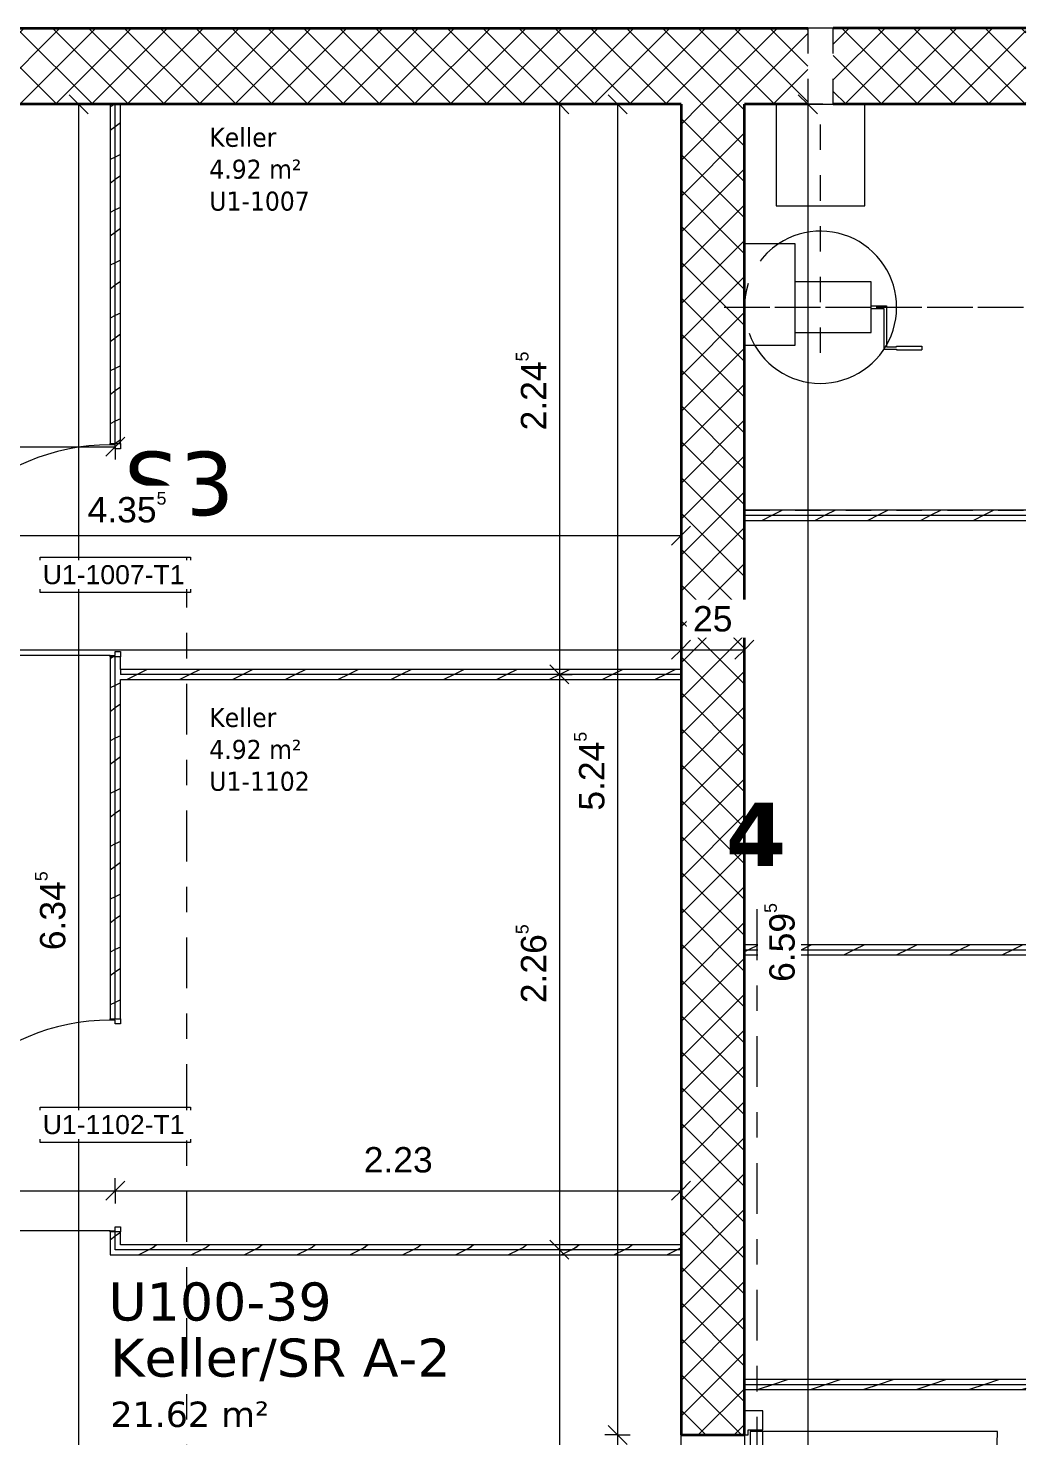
# Model space of a CAD drawing. Header units: metres. Extents: x -85.4 to -16.9, y -4 to 38.1.
# Drawn here: x -22.61 to -18.68, y 24.55 to 30.1 of the extents above; entities that cross this region are included whole.
import ezdxf

# ---------------------------------------------------------------- set-up
doc = ezdxf.new("R2010")
doc.units = ezdxf.units.M
for name, pattern in [('_Rasterlinie_', [0.375, 0.2, -0.05, 0.075, -0.05]), ('_Strichpunkt - Fein_', [0.2, 0.1, -0.05, 0, -0.05]), ('_Verdeckte Linien_', [0.15, 0.1, -0.05]), ('Strich Punkt fein', [0.2, 0.1, -0.05, 0, -0.05])]:
    doc.linetypes.add(name, pattern=pattern)
for name, color, linetype, lineweight in [('A-____-____-DIMS', 7, 'Continuous', 5), ('A-____-____-DIMS-50', 7, 'Continuous', 5), ('A-AREA-____-IDEN', 7, 'Continuous', 5), ('A-DETL-____-HDLN', 7, '_Verdeckte Linien_', 9), ('A-DETL-GENF-HDLN', 7, '_Verdeckte Linien_', 9), ('A-DETL-GENF-OTLN', 7, 'Continuous', 9), ('A-DOOR-____-IDEN', 7, 'Continuous', 5), ('A-DOOR-____-OTLN', 7, 'Continuous', 9), ('A-DOOR-FRAM-MCUT', 7, 'Continuous', 9), ('A-DOOR-OPNG-OTLN', 7, 'Continuous', 9), ('A-WALL-____-MCUT', 7, 'Continuous', 35), ('A-WALL-____-PATT', 7, 'Continuous', 35), ('A-WALL-FNSH-MCUT', 7, 'Continuous', 35), ('M-HVAC-DUCT-OTLN', 7, 'Continuous', 9), ('Q-SPCQ-____-HDLN', 7, '_Verdeckte Linien_', 9), ('Q-SPCQ-____-OTLN', 7, 'Continuous', 9), ('S-GRID-____-OTLN', 7, 'Continuous', 5)]:
    doc.layers.add(name, color=color, linetype=linetype, lineweight=lineweight)
doc.layers.add('S-GRID-____-IDEN', color=7, linetype='Continuous', lineweight=9, true_color=0x5555aa)
doc.styles.add('Arial_1', font='arial.ttf', dxfattribs={"height": 0.075})
doc.styles.add('Arial_2', font='arial.ttf', dxfattribs={"height": 0.1})
doc.styles.add('Verdana_1', font='verdana.ttf', dxfattribs={"height": 0.1})
doc.styles.add('Verdana_2', font='verdana.ttf', dxfattribs={"width": 0.9, "height": 0.075})
doc.styles.add('Verdana_3', font='verdana.ttf', dxfattribs={"height": 0.15})
doc.styles.add('Verdana_B', font='verdana.ttf', dxfattribs={"height": 0.25})
doc.dimstyles.new('Arial_2_00mm_fein', dxfattribs={"dimscale": 0.3048, "dimtxt": 0.102026, "dimasz": 0.246063, "dimexe": 0.164042, "dimexo": 0.0625, "dimgap": 0.123031, "dimtad": 1, "dimdec": 1, "dimlfac": 100, "dimrnd": 0.5, "dimdsep": 46, "dimtxsty": 'Arial_2', "dimblk1": 'OBLIQUE', "dimblk2": 'OBLIQUE', "dimsah": 1, "dimcen": 0.09, "dimazin": 0, "dimtfac": 1, "dimtdec": 4, "dimtix": 1, "dimtmove": 0, "dimatfit": 3, "dimfxl": 0.164042, "dimfxlon": 1, "dimtvp": 1, "dimtfill": 1, "dimtolj": 1, "dimtzin": 0, "dimarcsym": 2})
doc.dimstyles.new('Arial_2_00mm_fein_2', dxfattribs={"dimscale": 0.3048, "dimtxt": 0.102026, "dimasz": 0.246063, "dimexe": 0.164042, "dimexo": 0.0625, "dimgap": 0.123031, "dimtad": 1, "dimrnd": 0.005, "dimzin": 0, "dimdsep": 46, "dimtxsty": 'Arial_2', "dimblk1": 'OBLIQUE', "dimblk2": 'OBLIQUE', "dimsah": 1, "dimcen": 0.09, "dimazin": 0, "dimtfac": 1, "dimtdec": 4, "dimtix": 1, "dimtmove": 0, "dimatfit": 3, "dimfxl": 0.164042, "dimfxlon": 1, "dimtvp": 1, "dimtfill": 1, "dimtolj": 1, "dimtzin": 0, "dimarcsym": 2})
doc.dimstyles.new('SUB_Rohbau_fein', dxfattribs={"dimscale": 0.3048, "dimtxt": 0.102026, "dimasz": 0.246063, "dimexe": 0.164042, "dimexo": 0.0625, "dimgap": 0.123031, "dimtad": 1, "dimrnd": 0.005, "dimzin": 0, "dimdsep": 46, "dimtxsty": 'Arial_2', "dimblk1": 'OBLIQUE', "dimblk2": 'OBLIQUE', "dimsah": 1, "dimcen": 0.09, "dimazin": 0, "dimtfac": 1, "dimtdec": 4, "dimtix": 1, "dimtmove": 0, "dimatfit": 3, "dimfxl": 0.164042, "dimfxlon": 1, "dimtvp": 1, "dimtfill": 1, "dimtolj": 1, "dimtzin": 0, "dimarcsym": 2})
doc.dimstyles.new('SUB_Rohbau_fein_1', dxfattribs={"dimscale": 0.3048, "dimtxt": 0.102026, "dimasz": 0.246063, "dimexe": 0.164042, "dimexo": 0.0625, "dimgap": 0.123031, "dimtad": 1, "dimrnd": 0.005, "dimzin": 0, "dimdsep": 46, "dimtxsty": 'Arial_2', "dimblk1": 'OBLIQUE', "dimblk2": 'OBLIQUE', "dimsah": 1, "dimcen": 0.09, "dimazin": 0, "dimtfac": 1, "dimtdec": 4, "dimtix": 1, "dimtmove": 2, "dimatfit": 3, "dimfxl": 0.164042, "dimfxlon": 1, "dimtvp": 1, "dimtfill": 1, "dimtolj": 1, "dimtzin": 0, "dimarcsym": 2})
doc.dimstyles.new('SUB_Rohbau_fein_2', dxfattribs={"dimscale": 0.3048, "dimtxt": 0.102026, "dimasz": 0.246063, "dimexe": 0.164042, "dimexo": 0.0625, "dimgap": 0.123031, "dimtad": 1, "dimdec": 1, "dimlfac": 100, "dimrnd": 0.5, "dimdsep": 46, "dimtxsty": 'Arial_2', "dimblk1": 'OBLIQUE', "dimblk2": 'OBLIQUE', "dimsah": 1, "dimcen": 0.09, "dimazin": 0, "dimtfac": 1, "dimtdec": 4, "dimtix": 1, "dimtmove": 0, "dimatfit": 3, "dimfxl": 0.164042, "dimfxlon": 1, "dimtvp": 1, "dimtfill": 1, "dimtolj": 1, "dimtzin": 0, "dimarcsym": 2})
pattern_1 = [(45, (-1.5, -0.67223), (-0.07071068, 0.07071068), []), (135, (-1.5, -0.67223), (-0.07071068, -0.07071068), [])]
pattern_2 = [(216.87, (-1.417, -0.46398), (0.624749256, 0.416501116), [0.10412, -0.93712]), (206.565, (-1.292, -0.52646), (-0.20825414, -0.2082493), [0.23283, -0.23283]), (198.435, (-1.292, -0.63058), (-0.41650024, -0.20824584), [0.13171, -0.52684])]

# ---------------------------------------------------------------- blocks, each defined once
blk = doc.blocks.new('TU DF 1 - Rahmenstock - stumpf einschlagend - 800x1900 Kellerabteil-41621821--01_UG_OK_FFB_AF_lo')
at = {"layer": 'A-DOOR-FRAM-MCUT', "color": 253, "true_color": 0x999999}
for p, q in [((-0.42, 0.02), (-0.4, 0.02)), ((-0.42, -0.02), (-0.42, 0.02)), ((-0.4, 0.02), (-0.4, 0)), ((0.4, 0.02), (0.42, 0.02)), ((0.4, 0), (0.4, 0.02)), ((0.42, 0.02), (0.42, -0.02)), ((-0.415, -0.02), (-0.42, -0.02)), ((-0.415, 0), (-0.415, -0.02)), ((-0.4, 0), (-0.415, 0)), ((0.415, 0), (0.4, 0)), ((0.415, -0.02), (0.415, 0)), ((0.42, -0.02), (0.415, -0.02))]:
    blk.add_line(p, q, dxfattribs=at)
at = {"layer": 'A-DOOR-OPNG-OTLN', "color": 253, "true_color": 0x999999}
blk.add_line((0.415, -0.02), (0.415, -0.85), dxfattribs=at)
blk.add_arc((0.415, -0.02), 0.83, 180, 270, dxfattribs=at)
blk = doc.blocks.new('StA_TU_HBR_1HDF - n_B_90x200-42359772--01_UG_OK_FFB_AF_lo')
at = {"layer": 'A-DOOR-____-OTLN'}
for p, q in [((0.463, 0.197), (-0.463, 0.197)), ((-0.463, 0.197), (-0.463, 0.147)), ((0.463, 0.147), (0.463, 0.197)), ((-0.463, 0.147), (0.463, 0.147))]:
    blk.add_line(p, q, dxfattribs=at)
at = {"layer": 'A-DOOR-____-OTLN', "linetype": 'Strich Punkt fein'}
for p, q in [((-0.45, 0.125), (0.45, 0.125)), ((0.45, -0.125), (-0.45, -0.125))]:
    blk.add_line(p, q, dxfattribs=at)
at = {"layer": 'A-DOOR-FRAM-MCUT'}
for p, q in [((-0.47, 0.197), (-0.545, 0.197)), ((-0.545, 0.197), (-0.545, 0.125)), ((-0.47, 0.14), (-0.47, 0.197)), ((0.545, 0.197), (0.47, 0.197)), ((0.47, 0.197), (0.47, 0.14)), ((0.545, 0.125), (0.545, 0.197)), ((-0.545, 0.125), (-0.45, 0.125)), ((-0.45, 0.14), (-0.47, 0.14)), ((-0.45, 0.125), (-0.45, 0.14)), ((0.47, 0.14), (0.45, 0.14)), ((0.45, 0.14), (0.45, 0.125)), ((0.45, 0.125), (0.545, 0.125))]:
    blk.add_line(p, q, dxfattribs=at)
at = {"layer": 'A-DOOR-OPNG-OTLN'}
blk.add_line((-0.463, 1.123), (-0.463, 0.197), dxfattribs=at)
blk.add_arc((-0.463, 0.197), 0.926, 360, 90, dxfattribs=at)
blk = doc.blocks.new('SO_Belüftung_Schutzraum - Typ 1-V26--01_UG_OK_FFB_AF_lo')
at = {"layer": 'A-DETL-GENF-HDLN'}
for p, q in [((-0.8, 0.08), (-0.8, -1.1094)), ((-0.95, 0), (-1.6, 0)), ((-1.6, 0), (-1.6, -1.1094)), ((0, 0), (-0.55, 0)), ((0, -1.1094), (0, 0)), ((-0.98, -0.3), (0, -0.3))]:
    blk.add_line(p, q, dxfattribs=at)
blk.add_arc((-0.8, -0.3), 0.3, 33.5573, 120, dxfattribs=at)
at = {"layer": 'A-DETL-GENF-OTLN'}
for p, q in [((-0.55, 0), (-0.95, 0)), ((-0.95, 0), (-0.95, -0.2)), ((-0.55, -0.2), (-0.55, 0)), ((-0.4, -0.125), (-0.4, -0.475)), ((0, -0.125), (-0.4, -0.125)), ((-0.95, -0.2), (-0.55, -0.2)), ((-0.9, -0.2), (-0.9, -0.5)), ((-0.7, -0.5), (-0.7, -0.2)), ((-0.4, -0.475), (0, -0.475)), ((-0.9658, -0.55), (-0.9658, -0.6)), ((-0.805, -0.55), (-0.9658, -0.55)), ((-0.9, -0.5), (-0.7, -0.5)), ((-0.805, -0.5), (-0.805, -0.55)), ((-0.795, -0.5), (-0.795, -0.56)), ((-0.9683, -0.6), (-0.9683, -0.7)), ((-0.9658, -0.6), (-0.9683, -0.6)), ((-0.9558, -0.56), (-0.9558, -0.6)), ((-0.795, -0.56), (-0.9558, -0.56)), ((-0.9558, -0.6), (-0.9533, -0.6)), ((-0.9533, -0.6), (-0.9533, -0.7)), ((-0.9533, -0.7), (-0.9683, -0.7))]:
    blk.add_line(p, q, dxfattribs=at)
blk.add_arc((-0.8, -0.3), 0.3, 120, 33.5573, dxfattribs=at)
at = {"layer": 'Q-SPCQ-____-HDLN'}
blk.add_line((-0.8, 0), (-0.8, -1.1094), dxfattribs=at)
blk = doc.blocks.new('DIMBLOCK50--01_UG_OK_FFB_AF_lo')
at = {"layer": 'A-____-____-DIMS-50'}
for p, q in [((-24.393, 28.1016), (-24.393, 28.1516)), ((-20.038, 28.1016), (-20.038, 28.1516)), ((-24.393, 28.1016), (-24.4305, 28.0641)), ((-24.393, 28.1016), (-24.3555, 28.1391)), ((-24.393, 28.1016), (-20.038, 28.1016)), ((-24.393, 28.1016), (-24.393, 28.0516)), ((-20.038, 28.1016), (-20.0755, 28.0641)), ((-20.038, 28.1016), (-20.0005, 28.1391)), ((-20.038, 28.1016), (-20.038, 28.0516))]:
    blk.add_line(p, q, dxfattribs=at)
at = {"layer": 'A-____-____-DIMS-50', "color": 0, "insert": (-22.3772, 28.2736), "char_height": 0.1, "width": 0.388091, "attachment_point": 1, "line_spacing_factor": 0.941778, "style": 'Arial_2', "bg_fill": 3, "box_fill_scale": 1.25, "bg_fill_color": 256, "bg_fill_true_color": 13158600, "bg_fill_transparency": 0}
blk.add_mtext('4.35\\A2\\H0.5x;\\S5^  ;\\H2x;', dxfattribs=at)
blk = doc.blocks.new('_Oblique')
at = {"color": 0, "linetype": 'ByBlock', "lineweight": -2}
blk.add_line((-0.5, -0.5), (0.5, 0.5), dxfattribs=at)
blk = doc.blocks.new('DIMBLOCK67--01_UG_OK_FFB_AF_lo')
at = {"layer": 'A-____-____-DIMS-50'}
for p, q in [((-25.493, 27.6516), (-25.5305, 27.6141)), ((-25.493, 27.6516), (-25.493, 27.7016)), ((-25.493, 27.6516), (-25.4555, 27.6891)), ((-25.493, 27.6516), (-20.038, 27.6516)), ((-25.493, 27.6516), (-25.493, 27.6016)), ((-20.038, 27.6516), (-20.0755, 27.6141)), ((-20.038, 27.6516), (-20.038, 27.7016)), ((-20.038, 27.6516), (-20.0005, 27.6891)), ((-20.038, 27.6516), (-20.038, 27.6016))]:
    blk.add_line(p, q, dxfattribs=at)
at = {"layer": 'A-____-____-DIMS-50', "color": 0, "insert": (-23.2967, 27.8236), "char_height": 0.1, "width": 0.388091, "attachment_point": 1, "line_spacing_factor": 0.941778, "style": 'Arial_2', "bg_fill": 3, "box_fill_scale": 1.25, "bg_fill_color": 256, "bg_fill_true_color": 13158600, "bg_fill_transparency": 0}
blk.add_mtext('5.45\\A2\\H0.5x;\\S5^  ;\\H2x;', dxfattribs=at)
blk = doc.blocks.new('DIMBLOCK68--01_UG_OK_FFB_AF_lo')
at = {"layer": 'A-____-____-DIMS-50'}
for p, q in [((-20.038, 27.6516), (-20.0755, 27.6141)), ((-20.038, 27.6516), (-20.038, 27.7016)), ((-20.038, 27.6516), (-20.0005, 27.6891)), ((-20.038, 27.6516), (-19.788, 27.6516)), ((-20.038, 27.6516), (-20.038, 27.6016)), ((-19.788, 27.6516), (-19.8255, 27.6141)), ((-19.788, 27.6516), (-19.788, 27.7016)), ((-19.788, 27.6516), (-19.7505, 27.6891)), ((-19.788, 27.6516), (-19.788, 27.6016))]:
    blk.add_line(p, q, dxfattribs=at)
at = {"layer": 'A-____-____-DIMS-50', "color": 0, "insert": (-19.9906, 27.8236), "char_height": 0.1, "width": 0.186088, "attachment_point": 1, "line_spacing_factor": 0.941778, "style": 'Arial_2', "bg_fill": 3, "box_fill_scale": 1.25, "bg_fill_color": 256, "bg_fill_true_color": 13158600, "bg_fill_transparency": 0}
blk.add_mtext('25', dxfattribs=at)
blk = doc.blocks.new('DIMBLOCK73--01_UG_OK_FFB_AF_lo')
at = {"layer": 'A-____-____-DIMS-50'}
for p, q in [((-20.288, 29.8016), (-20.3255, 29.8391)), ((-20.288, 29.8016), (-20.338, 29.8016)), ((-20.288, 29.8016), (-20.288, 24.5566)), ((-20.288, 29.8016), (-20.2505, 29.7641)), ((-20.288, 29.8016), (-20.238, 29.8016)), ((-20.288, 24.5566), (-20.338, 24.5566)), ((-20.288, 24.5566), (-20.3255, 24.5941)), ((-20.288, 24.5566), (-20.2505, 24.5191)), ((-20.288, 24.5566), (-20.238, 24.5566))]:
    blk.add_line(p, q, dxfattribs=at)
at = {"layer": 'A-____-____-DIMS-50', "color": 0, "insert": (-20.46, 27.0174), "char_height": 0.1, "width": 0.388091, "attachment_point": 1, "rotation": 90, "line_spacing_factor": 0.941778, "style": 'Arial_2', "bg_fill": 3, "box_fill_scale": 1.25, "bg_fill_color": 256, "bg_fill_true_color": 13158600, "bg_fill_transparency": 0}
blk.add_mtext('5.24\\A2\\H0.5x;\\S5^  ;\\H2x;', dxfattribs=at)
blk = doc.blocks.new('DIMBLOCK74--01_UG_OK_FFB_AF_lo')
at = {"layer": 'A-____-____-DIMS-50'}
for p, q in [((-20.288, 24.5566), (-20.338, 24.5566)), ((-20.288, 24.5566), (-20.3255, 24.5941)), ((-20.288, 24.5566), (-20.288, 23.6566)), ((-20.288, 24.5566), (-20.2505, 24.5191)), ((-20.288, 24.5566), (-20.238, 24.5566)), ((-20.288, 23.6566), (-20.338, 23.6566)), ((-20.288, 23.6566), (-20.3255, 23.6941)), ((-20.288, 23.6566), (-20.2505, 23.6191)), ((-20.288, 23.6566), (-20.238, 23.6566))]:
    blk.add_line(p, q, dxfattribs=at)
at = {"layer": 'A-____-____-DIMS-50', "color": 0, "char_height": 0.1, "attachment_point": 1, "rotation": 90, "line_spacing_factor": 0.941778, "style": 'Arial_2', "bg_fill": 3, "box_fill_scale": 1.25, "bg_fill_color": 256, "bg_fill_true_color": 13158600, "bg_fill_transparency": 0}
for s, insert, width in [('2.00', (-20.2234, 23.9709), 0.325653), ('90', (-20.46, 24.029), 0.186088)]:
    blk.add_mtext(s, dxfattribs=dict(at, insert=insert, width=width))
blk = doc.blocks.new('DIMBLOCK77--01_UG_OK_FFB_AF_lo')
at = {"layer": 'A-____-____-DIMS-50'}
for p, q in [((-22.413, 29.8016), (-22.4505, 29.8391)), ((-22.413, 29.8016), (-22.463, 29.8016)), ((-22.413, 29.8016), (-22.413, 23.4566)), ((-22.413, 29.8016), (-22.3755, 29.7641)), ((-22.413, 29.8016), (-22.363, 29.8016)), ((-22.413, 23.4566), (-22.4505, 23.4941)), ((-22.413, 23.4566), (-22.463, 23.4566)), ((-22.413, 23.4566), (-22.3755, 23.4191)), ((-22.413, 23.4566), (-22.363, 23.4566))]:
    blk.add_line(p, q, dxfattribs=at)
at = {"layer": 'A-____-____-DIMS-50', "color": 0, "insert": (-22.585, 26.4674), "char_height": 0.1, "width": 0.388091, "attachment_point": 1, "rotation": 90, "line_spacing_factor": 0.941778, "style": 'Arial_2', "bg_fill": 3, "box_fill_scale": 1.25, "bg_fill_color": 256, "bg_fill_true_color": 13158600, "bg_fill_transparency": 0}
blk.add_mtext('6.34\\A2\\H0.5x;\\S5^  ;\\H2x;', dxfattribs=at)
blk = doc.blocks.new('DIMBLOCK96--01_UG_OK_FFB_AF_lo')
at = {"layer": 'A-____-____-DIMS-50'}
for p, q in [((-19.538, 29.8016), (-19.5755, 29.8391)), ((-19.538, 29.8016), (-19.588, 29.8016)), ((-19.538, 29.8016), (-19.538, 23.2066)), ((-19.538, 29.8016), (-19.5005, 29.7641)), ((-19.538, 29.8016), (-19.488, 29.8016)), ((-19.538, 23.2066), (-19.5755, 23.2441)), ((-19.538, 23.2066), (-19.588, 23.2066)), ((-19.538, 23.2066), (-19.5005, 23.1691)), ((-19.538, 23.2066), (-19.488, 23.2066))]:
    blk.add_line(p, q, dxfattribs=at)
at = {"layer": 'A-____-____-DIMS-50', "color": 0, "insert": (-19.71, 26.3424), "char_height": 0.1, "width": 0.388091, "attachment_point": 1, "rotation": 90, "line_spacing_factor": 0.941778, "style": 'Arial_2', "bg_fill": 3, "box_fill_scale": 1.25, "bg_fill_color": 256, "bg_fill_true_color": 13158600, "bg_fill_transparency": 0}
blk.add_mtext('6.59\\A2\\H0.5x;\\S5^  ;\\H2x;', dxfattribs=at)
blk = doc.blocks.new('DIMBLOCK434--01_UG_OK_FFB_AF_lo')
at = {"layer": 'A-____-____-DIMS-50'}
for p, q in [((-23.608, 25.5192), (-23.608, 25.5692)), ((-23.608, 25.5192), (-23.5705, 25.5567)), ((-22.268, 25.5192), (-22.268, 25.5692)), ((-22.268, 25.5192), (-22.2305, 25.5567)), ((-23.608, 25.5192), (-23.6455, 25.4817)), ((-23.608, 25.5192), (-22.268, 25.5192)), ((-23.608, 25.5192), (-23.608, 25.4692)), ((-22.268, 25.5192), (-22.3055, 25.4817)), ((-22.268, 25.5192), (-22.268, 25.4692))]:
    blk.add_line(p, q, dxfattribs=at)
at = {"layer": 'A-____-____-DIMS-50', "color": 0, "insert": (-23.2394, 25.6913), "char_height": 0.1, "width": 0.325653, "attachment_point": 1, "line_spacing_factor": 0.941778, "style": 'Arial_2', "bg_fill": 3, "box_fill_scale": 1.25, "bg_fill_color": 256, "bg_fill_true_color": 13158600, "bg_fill_transparency": 0}
blk.add_mtext('1.34', dxfattribs=at)
blk = doc.blocks.new('DIMBLOCK435--01_UG_OK_FFB_AF_lo')
at = {"layer": 'A-____-____-DIMS-50'}
for p, q in [((-22.268, 25.5192), (-22.268, 25.5692)), ((-22.268, 25.5192), (-22.2305, 25.5567)), ((-20.038, 25.5192), (-20.038, 25.5692)), ((-20.038, 25.5192), (-20.0005, 25.5567)), ((-22.268, 25.5192), (-22.3055, 25.4817)), ((-22.268, 25.5192), (-20.038, 25.5192)), ((-22.268, 25.5192), (-22.268, 25.4692)), ((-20.038, 25.5192), (-20.0755, 25.4817)), ((-20.038, 25.5192), (-20.038, 25.4692))]:
    blk.add_line(p, q, dxfattribs=at)
at = {"layer": 'A-____-____-DIMS-50', "color": 0, "insert": (-21.2887, 25.6913), "char_height": 0.1, "width": 0.325653, "attachment_point": 1, "line_spacing_factor": 0.941778, "style": 'Arial_2', "bg_fill": 3, "box_fill_scale": 1.25, "bg_fill_color": 256, "bg_fill_true_color": 13158600, "bg_fill_transparency": 0}
blk.add_mtext('2.23', dxfattribs=at)
blk = doc.blocks.new('DIMBLOCK436--01_UG_OK_FFB_AF_lo')
at = {"layer": 'A-____-____-DIMS-50'}
for p, q in [((-20.5172, 29.8016), (-20.5547, 29.8391)), ((-20.5172, 29.8016), (-20.5672, 29.8016)), ((-20.5172, 29.8016), (-20.5172, 27.5541)), ((-20.5172, 29.8016), (-20.4797, 29.7641)), ((-20.5172, 29.8016), (-20.4672, 29.8016)), ((-20.5172, 27.5541), (-20.5672, 27.5541)), ((-20.5172, 27.5541), (-20.5547, 27.5916)), ((-20.5172, 27.5541), (-20.4797, 27.5166)), ((-20.5172, 27.5541), (-20.4672, 27.5541))]:
    blk.add_line(p, q, dxfattribs=at)
at = {"layer": 'A-____-____-DIMS-50', "color": 0, "insert": (-20.6892, 28.5161), "char_height": 0.1, "width": 0.388091, "attachment_point": 1, "rotation": 90, "line_spacing_factor": 0.941778, "style": 'Arial_2', "bg_fill": 3, "box_fill_scale": 1.25, "bg_fill_color": 256, "bg_fill_true_color": 13158600, "bg_fill_transparency": 0}
blk.add_mtext('2.24\\A2\\H0.5x;\\S5^  ;\\H2x;', dxfattribs=at)
blk = doc.blocks.new('DIMBLOCK437--01_UG_OK_FFB_AF_lo')
at = {"layer": 'A-____-____-DIMS-50'}
for p, q in [((-20.5172, 27.5541), (-20.5672, 27.5541)), ((-20.5172, 27.5541), (-20.5547, 27.5916)), ((-20.5172, 27.5541), (-20.5172, 25.2866)), ((-20.5172, 27.5541), (-20.4797, 27.5166)), ((-20.5172, 27.5541), (-20.4672, 27.5541)), ((-20.5172, 25.2866), (-20.5547, 25.3241)), ((-20.5172, 25.2866), (-20.5672, 25.2866)), ((-20.5172, 25.2866), (-20.4797, 25.2491)), ((-20.5172, 25.2866), (-20.4672, 25.2866))]:
    blk.add_line(p, q, dxfattribs=at)
at = {"layer": 'A-____-____-DIMS-50', "color": 0, "insert": (-20.6892, 26.2586), "char_height": 0.1, "width": 0.388091, "attachment_point": 1, "rotation": 90, "line_spacing_factor": 0.941778, "style": 'Arial_2', "bg_fill": 3, "box_fill_scale": 1.25, "bg_fill_color": 256, "bg_fill_true_color": 13158600, "bg_fill_transparency": 0}
blk.add_mtext('2.26\\A2\\H0.5x;\\S5^  ;\\H2x;', dxfattribs=at)
blk = doc.blocks.new('DIMBLOCK438--01_UG_OK_FFB_AF_lo')
at = {"layer": 'A-____-____-DIMS-50'}
for p, q in [((-20.5172, 25.2866), (-20.5547, 25.3241)), ((-20.5172, 25.2866), (-20.5672, 25.2866)), ((-20.5172, 25.2866), (-20.5172, 23.4566)), ((-20.5172, 25.2866), (-20.4797, 25.2491)), ((-20.5172, 25.2866), (-20.4672, 25.2866)), ((-20.5172, 23.4566), (-20.5547, 23.4941)), ((-20.5172, 23.4566), (-20.5672, 23.4566)), ((-20.5172, 23.4566), (-20.4797, 23.4191)), ((-20.5172, 23.4566), (-20.4672, 23.4566))]:
    blk.add_line(p, q, dxfattribs=at)
at = {"layer": 'A-____-____-DIMS-50', "color": 0, "insert": (-20.6892, 24.2359), "char_height": 0.1, "width": 0.325653, "attachment_point": 1, "rotation": 90, "line_spacing_factor": 0.941778, "style": 'Arial_2', "bg_fill": 3, "box_fill_scale": 1.25, "bg_fill_color": 256, "bg_fill_true_color": 13158600, "bg_fill_transparency": 0}
blk.add_mtext('1.83', dxfattribs=at)
blk = doc.blocks.new('DIMBLOCK459--01_UG_OK_FFB_AF_lo')
at = {"layer": 'A-____-____-DIMS-50'}
for p, q in [((-24.393, 28.4516), (-24.393, 28.5016)), ((-24.393, 28.4516), (-24.3555, 28.4891)), ((-22.268, 28.4516), (-22.268, 28.5016)), ((-22.268, 28.4516), (-22.2305, 28.4891)), ((-24.393, 28.4516), (-24.4305, 28.4141)), ((-24.393, 28.4516), (-22.268, 28.4516)), ((-24.393, 28.4516), (-24.393, 28.4016)), ((-22.268, 28.4516), (-22.3055, 28.4141)), ((-22.268, 28.4516), (-22.268, 28.4016))]:
    blk.add_line(p, q, dxfattribs=at)
at = {"layer": 'A-____-____-DIMS-50', "color": 0, "insert": (-23.4922, 28.6236), "char_height": 0.1, "width": 0.388091, "attachment_point": 1, "line_spacing_factor": 0.941778, "style": 'Arial_2', "bg_fill": 3, "box_fill_scale": 1.25, "bg_fill_color": 256, "bg_fill_true_color": 13158600, "bg_fill_transparency": 0}
blk.add_mtext('2.12\\A2\\H0.5x;\\S5^  ;\\H2x;', dxfattribs=at)

msp = doc.modelspace()

# ---------------------------------------------------------------- hatches: boundary and pattern name
at = {"layer": 'A-WALL-____-PATT', "lineweight": 9}
h = msp.add_hatch(dxfattribs=at)
h.set_pattern_fill('FP_1', color=256, style=0, pattern_type=2)
h.set_pattern_definition(pattern_1)
h.paths.add_polyline_path([(-26.843, 29.8016), (-19.538, 29.8016), (-19.538, 30.1016), (-62.1928, 30.1016), (-62.1928, 29.8016), (-26.9972, 29.8016)])
h.paths.add_polyline_path([(-69.1099, 29.8016), (-64.3928, 29.8016), (-64.3928, 30.1016), (-70.0159, 30.1016), (-70.0159, 29.8016), (-69.6298, 29.8016)])
h.paths.add_polyline_path([(-18.6786, 29.8016), (-18.6786, 30.1016), (-19.438, 30.1016), (-19.438, 29.8016)])
at = {"layer": 'A-WALL-____-PATT', "lineweight": 9, "true_color": 0xc3b7ad}
h = msp.add_hatch(dxfattribs=at)
h.set_pattern_fill('FP_4', color=9, style=0, pattern_type=2)
h.set_pattern_definition(pattern_2)
h.paths.add_polyline_path([(-22.268, 25.2666), (-22.268, 25.3566), (-22.288, 25.3566), (-22.288, 25.2666)])
h.paths.add_polyline_path([(-22.268, 26.1966), (-22.268, 27.6241), (-22.288, 27.6241), (-22.288, 26.1966)])
h.paths.add_polyline_path([(-22.288, 28.4641), (-22.268, 28.4641), (-22.268, 29.8016), (-22.288, 29.8016)])
h = msp.add_hatch(dxfattribs=at)
h.set_pattern_fill('FP_4', color=9, style=0, pattern_type=2)
h.set_pattern_definition(pattern_2)
h.paths.add_polyline_path([(-22.268, 25.2866), (-22.248, 25.2866), (-22.248, 25.3566), (-22.268, 25.3566)])
h.paths.add_polyline_path([(-22.248, 26.1966), (-22.248, 27.6241), (-22.268, 27.6241), (-22.268, 26.1966)])
h.paths.add_polyline_path([(-22.268, 28.4641), (-22.248, 28.4641), (-22.248, 29.8016), (-22.268, 29.8016)])
at = {"layer": 'A-WALL-____-PATT', "lineweight": 9}
h = msp.add_hatch(dxfattribs=at)
h.set_pattern_fill('FP_1', color=256, style=0, pattern_type=2)
h.set_pattern_definition(pattern_1)
h.paths.add_polyline_path([(-19.788, 23.2066), (-19.788, 23.6566), (-20.038, 23.6566), (-20.038, 23.2066)])
h.paths.add_polyline_path([(-19.788, 24.5566), (-19.788, 29.8016), (-20.038, 29.8016), (-20.038, 24.5566)])
at = {"layer": 'A-WALL-____-PATT', "lineweight": 9, "true_color": 0xc3b7ad}
h = msp.add_hatch(dxfattribs=at)
h.set_pattern_fill('FP_4', color=9, style=0, pattern_type=2)
h.set_pattern_definition(pattern_2)
h.paths.add_polyline_path([(-19.788, 28.1816), (-18.6786, 28.1816), (-18.6786, 28.2016), (-19.788, 28.2016)])
h = msp.add_hatch(dxfattribs=at)
h.set_pattern_fill('FP_4', color=9, style=0, pattern_type=2)
h.set_pattern_definition(pattern_2)
h.paths.add_polyline_path([(-19.788, 28.1616), (-18.6786, 28.1616), (-18.6786, 28.1816), (-19.788, 28.1816)])
h = msp.add_hatch(dxfattribs=at)
h.set_pattern_fill('FP_4', color=9, style=0, pattern_type=2)
h.set_pattern_definition(pattern_2)
h.paths.add_polyline_path([(-20.038, 27.5541), (-20.038, 27.5741), (-22.248, 27.5741), (-22.248, 27.5541)])
h = msp.add_hatch(dxfattribs=at)
h.set_pattern_fill('FP_4', color=9, style=0, pattern_type=2)
h.set_pattern_definition(pattern_2)
h.paths.add_polyline_path([(-20.038, 27.5341), (-20.038, 27.5541), (-22.248, 27.5541), (-22.248, 27.5341)])
h = msp.add_hatch(dxfattribs=at)
h.set_pattern_fill('FP_4', color=9, style=0, pattern_type=2)
h.set_pattern_definition(pattern_2)
h.paths.add_polyline_path([(-19.788, 26.4685), (-18.6786, 26.4685), (-18.6786, 26.4885), (-19.788, 26.4885)])
h = msp.add_hatch(dxfattribs=at)
h.set_pattern_fill('FP_4', color=9, style=0, pattern_type=2)
h.set_pattern_definition(pattern_2)
h.paths.add_polyline_path([(-19.788, 26.4485), (-18.6786, 26.4485), (-18.6786, 26.4685), (-19.788, 26.4685)])
h = msp.add_hatch(dxfattribs=at)
h.set_pattern_fill('FP_4', color=9, style=0, pattern_type=2)
h.set_pattern_definition(pattern_2)
h.paths.add_polyline_path([(-22.248, 25.2666), (-20.038, 25.2666), (-20.038, 25.2866), (-22.268, 25.2866), (-22.268, 25.2666)])
h = msp.add_hatch(dxfattribs=at)
h.set_pattern_fill('FP_4', color=9, style=0, pattern_type=2)
h.set_pattern_definition(pattern_2)
h.paths.add_polyline_path([(-20.038, 25.2866), (-20.038, 25.3066), (-22.248, 25.3066), (-22.248, 25.2866)])
h = msp.add_hatch(dxfattribs=at)
h.set_pattern_fill('FP_4', color=9, style=0, pattern_type=2)
h.set_pattern_definition(pattern_2)
h.paths.add_polyline_path([(-19.788, 24.7555), (-18.6786, 24.7555), (-18.6786, 24.7755), (-19.788, 24.7755)])
h = msp.add_hatch(dxfattribs=at)
h.set_pattern_fill('FP_4', color=9, style=0, pattern_type=2)
h.set_pattern_definition(pattern_2)
h.paths.add_polyline_path([(-19.788, 24.7355), (-18.6786, 24.7355), (-18.6786, 24.7555), (-19.788, 24.7555)])

# ---------------------------------------------------------------- linework, layer by layer
at = {"layer": 'A-DETL-____-HDLN'}
for p, q in [((-19.538, 30.1016), (-19.538, 29.8016)), ((-19.438, 29.8016), (-19.438, 30.1016))]:
    msp.add_line(p, q, dxfattribs=at)
at = {"layer": 'A-WALL-____-MCUT'}
for p, q in [((-69.4159, 30.1016), (-19.538, 30.1016)), ((-18.6786, 30.1016), (-19.438, 30.1016)), ((-20.038, 29.8016), (-24.393, 29.8016)), ((-20.038, 29.8016), (-20.038, 24.5566)), ((-19.788, 24.5566), (-19.788, 29.8016)), ((-19.538, 29.8016), (-19.788, 29.8016)), ((-18.6786, 29.8016), (-19.438, 29.8016)), ((-20.038, 24.5566), (-19.788, 24.5566))]:
    msp.add_line(p, q, dxfattribs=at)
at = {"layer": 'A-WALL-____-MCUT', "color": 253, "lineweight": 9, "true_color": 0x999999}
for p, q in [((-22.268, 28.4641), (-22.268, 29.8016)), ((-19.788, 28.1816), (-18.6786, 28.1816)), ((-22.268, 26.1966), (-22.268, 27.6241)), ((-22.248, 27.5741), (-22.248, 27.5541)), ((-20.038, 27.5541), (-22.248, 27.5541)), ((-19.788, 26.4685), (-18.6786, 26.4685)), ((-22.268, 25.2866), (-22.268, 25.3566)), ((-20.038, 25.2866), (-22.268, 25.2866)), ((-19.788, 24.7555), (-18.6786, 24.7555))]:
    msp.add_line(p, q, dxfattribs=at)
at = {"layer": 'A-WALL-FNSH-MCUT', "color": 253, "lineweight": 9, "true_color": 0x999999}
for p, q in [((-22.288, 29.8016), (-22.288, 28.4641)), ((-22.248, 28.4641), (-22.248, 29.8016)), ((-22.288, 28.4641), (-22.248, 28.4641)), ((-18.6786, 28.2016), (-19.788, 28.2016)), ((-19.788, 28.1616), (-18.6786, 28.1616)), ((-22.288, 27.6241), (-22.288, 26.1966)), ((-22.248, 27.6241), (-22.288, 27.6241)), ((-22.248, 27.5741), (-22.248, 27.6241)), ((-20.038, 27.5741), (-22.248, 27.5741)), ((-22.248, 26.1966), (-22.248, 27.5341)), ((-22.248, 27.5341), (-20.038, 27.5341)), ((-18.6786, 26.4885), (-19.788, 26.4885)), ((-19.788, 26.4485), (-18.6786, 26.4485)), ((-22.288, 26.1966), (-22.248, 26.1966)), ((-22.288, 25.3566), (-22.288, 25.2666)), ((-22.248, 25.3566), (-22.288, 25.3566)), ((-22.248, 25.3066), (-22.248, 25.3566)), ((-22.288, 25.2666), (-20.038, 25.2666)), ((-20.038, 25.3066), (-22.248, 25.3066)), ((-18.6786, 24.7755), (-19.788, 24.7755)), ((-19.788, 24.7355), (-18.6786, 24.7355))]:
    msp.add_line(p, q, dxfattribs=at)
at = {"layer": 'M-HVAC-DUCT-OTLN', "linetype": '_Strichpunkt - Fein_'}
for p, q in [((-19.438, 30.1016), (-19.538, 30.1016)), ((-19.538, 29.8016), (-19.438, 29.8016))]:
    msp.add_line(p, q, dxfattribs=at)
at = {"layer": 'S-GRID-____-OTLN', "color": 8, "linetype": '_Rasterlinie_', "true_color": 0x808080}
for p, q in [((-21.988, 28.0176), (-21.988, 15.5711)), ((-19.738, -3.5715), (-19.738, 26.6349))]:
    msp.add_line(p, q, dxfattribs=at)

# ---------------------------------------------------------------- block references
at = {"layer": 'A-DOOR-____-OTLN', "color": 253, "true_color": 0x999999, "rotation": 270.0000000000001}
for p in [(-22.268, 28.0441), (-22.268, 25.7766)]:
    msp.add_blockref('TU DF 1 - Rahmenstock - stumpf einschlagend - 800x1900 Kellerabteil-41621821--01_UG_OK_FFB_AF_lo', p, dxfattribs=at)
at = {"layer": 'A-DOOR-____-OTLN', "rotation": 269.9999999999999}
msp.add_blockref('StA_TU_HBR_1HDF - n_B_90x200-42359772--01_UG_OK_FFB_AF_lo', (-19.913, 24.1066), dxfattribs=at)
at = {"layer": 'Q-SPCQ-____-OTLN', "rotation": 89.9999999999999}
msp.add_blockref('SO_Belüftung_Schutzraum - Typ 1-V26--01_UG_OK_FFB_AF_lo', (-19.788, 29.8016), dxfattribs=at)

# ---------------------------------------------------------------- texts
at = {"layer": 'A-AREA-____-IDEN', "color": 8, "true_color": 0x808080, "char_height": 0.075, "attachment_point": 1, "style": 'Verdana_2'}
for s, insert, width in [('Keller', (-21.8974, 29.7089), 0.331899), ('4.92 m²', (-21.8974, 29.5832), 0.472595), ('U1-1007', (-21.8974, 29.4575), 0.497848), ('Keller', (-21.8974, 27.422), 0.331899), ('4.92 m²', (-21.8974, 27.2963), 0.472595), ('U1-1102', (-21.8974, 27.1706), 0.497848)]:
    msp.add_mtext(s, dxfattribs=dict(at, insert=insert, width=width))
at = {"layer": 'A-AREA-____-IDEN', "attachment_point": 1}
for s, insert, char_height, width, style in [('U100-39', (-22.2948, 25.1577), 0.15, 1.074261, 'Verdana_3'), ('Keller/SR A-2', (-22.2877, 24.9366), 0.15, 1.675527, 'Verdana_3'), ('21.62 m²', (-22.2872, 24.6881), 0.1, 0.817721, 'Verdana_1')]:
    msp.add_mtext(s, dxfattribs=dict(at, insert=insert, char_height=char_height, width=width, style=style))
at = {"layer": 'S-GRID-____-IDEN', "color": 8, "lineweight": 5, "true_color": 0x808080, "char_height": 0.25, "attachment_point": 1, "style": 'Verdana_B'}
for s, insert, width in [('S3', (-22.2345, 28.4322), 0.593249), ('\\fVerdana|b1|i0|c0|p34|;4', (-19.862, 27.0494), 0.296624)]:
    msp.add_mtext(s, dxfattribs=dict(at, insert=insert, width=width))

# ---------------------------------------------------------------- next in the draw order: dimensions: what is measured, and where the dimension line sits
at = {"layer": 'A-____-____-DIMS'}
dim = msp.add_linear_dim(base=(-20.038, 28.1016), p1=(-24.393, 28.1516), p2=(-20.038, 28.1516), text='\\A1;4.35\\Q;{\\A1;{\\H0.5x;\\S5^ ;}}', dimstyle='SUB_Rohbau_fein', override={"dimpost": '<>', "dimfxl": 4.355}, dxfattribs=at)
dim.commit()
dim.dimension.update_dxf_attribs({"geometry": 'DIMBLOCK50--01_UG_OK_FFB_AF_lo', "text_midpoint": (-22.2155, 28.1901)})
dim = msp.add_linear_dim(base=(-20.038, 27.6516), p1=(-25.493, 27.7016), p2=(-20.038, 27.7016), text='\\A1;5.45\\Q;{\\A1;{\\H0.5x;\\S5^ ;}}', dimstyle='SUB_Rohbau_fein_1', override={"dimpost": '<>', "dimfxl": 5.455}, dxfattribs=at)
dim.commit()
dim.dimension.update_dxf_attribs({"geometry": 'DIMBLOCK67--01_UG_OK_FFB_AF_lo', "text_midpoint": (-23.1026, 27.7569), "dimtype": 160})

# ---------------------------------------------------------------- next in the draw order: dimensions: what is measured, and where the dimension line sits
for base, p1, p2, text, dimstyle, override, picture, middle in [((-22.413, 23.4566), (-22.363, 29.8016), (-22.363, 23.4566), '\\A1;6.34\\Q;{\\A1;{\\H0.5x;\\S5^ ;}}', 'SUB_Rohbau_fein', {"dimpost": '<>', "dimfxl": 6.344996}, 'DIMBLOCK77--01_UG_OK_FFB_AF_lo', (-22.5016, 26.6291)), ((-20.288, 24.5566), (-20.238, 29.8016), (-20.238, 24.5566), '\\A1;5.24\\Q;{\\A1;{\\H0.5x;\\S5^ ;}}', 'Arial_2_00mm_fein_2', {"dimpost": '<>', "dimfxl": 5.244996}, 'DIMBLOCK73--01_UG_OK_FFB_AF_lo', (-20.3766, 27.1791))]:
    dim = msp.add_linear_dim(base=base, p1=p1, p2=p2, angle=90, text=text, dimstyle=dimstyle, override=override, dxfattribs=at)
    dim.commit()
    dim.dimension.update_dxf_attribs({"geometry": picture, "text_midpoint": middle})
dim = msp.add_linear_dim(base=(-19.788, 27.6516), p1=(-20.038, 27.7016), p2=(-19.788, 27.7016), dimstyle='SUB_Rohbau_fein_2', override={"dimpost": '<>', "dimfxl": 0.25}, dxfattribs=at)
dim.commit()
dim.dimension.update_dxf_attribs({"geometry": 'DIMBLOCK68--01_UG_OK_FFB_AF_lo', "text_midpoint": (-19.913, 27.7401)})

# ---------------------------------------------------------------- next in the draw order: linework, layer by layer
at = {"layer": 'A-DOOR-____-IDEN', "flags": 128}
msp.add_lwpolyline([(-22.5641, 28.0159), (-21.9721, 28.0159), (-21.9721, 27.8769), (-22.5641, 27.8769)], close=True, dxfattribs=at)

# ---------------------------------------------------------------- next in the draw order: dimensions: what is measured, and where the dimension line sits
at = {"layer": 'A-____-____-DIMS'}
for base, p1, p2, text, dimstyle, override, picture, middle in [((-20.5172, 27.5541), (-20.4672, 29.8016), (-20.4672, 27.5541), '\\A1;2.24\\Q;{\\A1;{\\H0.5x;\\S5^ ;}}', 'SUB_Rohbau_fein', {"dimpost": '<>', "dimfxl": 2.247498}, 'DIMBLOCK436--01_UG_OK_FFB_AF_lo', (-20.6049, 28.6778)), ((-19.538, 23.2066), (-19.588, 29.8016), (-19.488, 23.2066), '\\A1;6.59\\Q;{\\A1;{\\H0.5x;\\S5^ ;}}', 'SUB_Rohbau_fein', {"dimpost": '<>', "dimfxl": 6.595754}, 'DIMBLOCK96--01_UG_OK_FFB_AF_lo', (-19.6266, 26.5041)), ((-20.288, 23.6566), (-20.238, 24.5566), (-20.238, 23.6566), '<>\\X2.00', 'Arial_2_00mm_fein', {"dimpost": '<>', "dimfxl": 0.9}, 'DIMBLOCK74--01_UG_OK_FFB_AF_lo', (-20.288, 24.1066))]:
    dim = msp.add_linear_dim(base=base, p1=p1, p2=p2, angle=90, text=text, dimstyle=dimstyle, override=override, dxfattribs=at)
    dim.commit()
    dim.dimension.update_dxf_attribs({"geometry": picture, "text_midpoint": middle})
dim = msp.add_linear_dim(base=(-22.268, 28.4516), p1=(-24.393, 28.5016), p2=(-22.268, 28.5016), text='\\A1;2.12\\Q;{\\A1;{\\H0.5x;\\S5^ ;}}', dimstyle='SUB_Rohbau_fein', override={"dimpost": '<>', "dimfxl": 2.125}, dxfattribs=at)
dim.commit()
dim.dimension.update_dxf_attribs({"geometry": 'DIMBLOCK459--01_UG_OK_FFB_AF_lo', "text_midpoint": (-23.3305, 28.5393)})
dim = msp.add_linear_dim(base=(-22.268, 25.5192), p1=(-23.608, 25.5692), p2=(-22.268, 25.5692), dimstyle='SUB_Rohbau_fein_1', override={"dimpost": '<>', "dimfxl": 1.34}, dxfattribs=at)
dim.commit()
dim.dimension.update_dxf_attribs({"geometry": 'DIMBLOCK434--01_UG_OK_FFB_AF_lo', "text_midpoint": (-23.0765, 25.6246), "dimtype": 160})

# ---------------------------------------------------------------- next in the draw order: texts
at = {"layer": 'A-DOOR-____-IDEN', "insert": (-22.5541, 27.985), "char_height": 0.075, "width": 0.689451, "attachment_point": 1, "style": 'Arial_1', "bg_fill": 3, "box_fill_scale": 1.25, "bg_fill_color": 256, "bg_fill_true_color": 13158600, "bg_fill_transparency": 0}
msp.add_mtext('U1-1007-T1', dxfattribs=at)

# ---------------------------------------------------------------- next in the draw order: dimensions: what is measured, and where the dimension line sits
at = {"layer": 'A-____-____-DIMS'}
dim = msp.add_linear_dim(base=(-20.038, 25.5192), p1=(-22.268, 25.5692), p2=(-20.038, 25.5692), dimstyle='SUB_Rohbau_fein', override={"dimpost": '<>', "dimfxl": 2.23}, dxfattribs=at)
dim.commit()
dim.dimension.update_dxf_attribs({"geometry": 'DIMBLOCK435--01_UG_OK_FFB_AF_lo', "text_midpoint": (-21.153, 25.6078)})

# ---------------------------------------------------------------- next in the draw order: linework, layer by layer
at = {"layer": 'A-DOOR-____-IDEN', "flags": 128}
msp.add_lwpolyline([(-22.5641, 25.8484), (-21.9721, 25.8484), (-21.9721, 25.7094), (-22.5641, 25.7094)], close=True, dxfattribs=at)

# ---------------------------------------------------------------- next in the draw order: dimensions: what is measured, and where the dimension line sits
at = {"layer": 'A-____-____-DIMS'}
dim = msp.add_linear_dim(base=(-20.5172, 25.2866), p1=(-20.4672, 27.5541), p2=(-20.4672, 25.2866), angle=90, text='\\A1;2.26\\Q;{\\A1;{\\H0.5x;\\S5^ ;}}', dimstyle='SUB_Rohbau_fein', override={"dimpost": '<>', "dimfxl": 2.267498}, dxfattribs=at)
dim.commit()
dim.dimension.update_dxf_attribs({"geometry": 'DIMBLOCK437--01_UG_OK_FFB_AF_lo', "text_midpoint": (-20.6058, 26.4203)})

# ---------------------------------------------------------------- next in the draw order: texts
at = {"layer": 'A-DOOR-____-IDEN', "insert": (-22.5541, 25.8175), "char_height": 0.075, "width": 0.689451, "attachment_point": 1, "style": 'Arial_1', "bg_fill": 3, "box_fill_scale": 1.25, "bg_fill_color": 256, "bg_fill_true_color": 13158600, "bg_fill_transparency": 0}
msp.add_mtext('U1-1102-T1', dxfattribs=at)

# ---------------------------------------------------------------- next in the draw order: dimensions: what is measured, and where the dimension line sits
at = {"layer": 'A-____-____-DIMS'}
dim = msp.add_linear_dim(base=(-20.5172, 23.4566), p1=(-20.4672, 25.2866), p2=(-20.4672, 23.4566), angle=90, dimstyle='SUB_Rohbau_fein', override={"dimpost": '<>', "dimfxl": 1.83}, dxfattribs=at)
dim.commit()
dim.dimension.update_dxf_attribs({"geometry": 'DIMBLOCK438--01_UG_OK_FFB_AF_lo', "text_midpoint": (-20.6058, 24.3716)})

doc.saveas('drawing.dxf')
